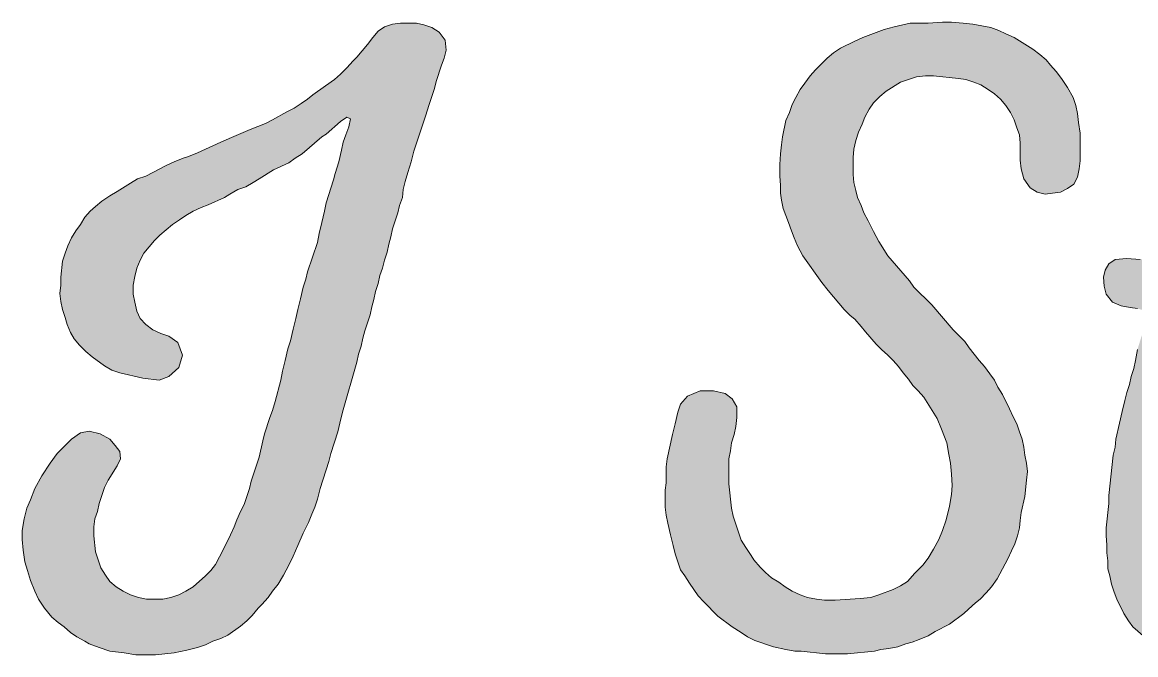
# Model space of a CAD drawing. Header units: inches. Extents: x 0.43 to 5.57, y -5.37 to -0.63.
# Drawn here: x 2.157 to 3.94, y -1.685 to -0.673 of the extents above; entities that cross this region are included whole.
import ezdxf

# ---------------------------------------------------------------- set-up
doc = ezdxf.new("R2010")
doc.units = ezdxf.units.IN
doc.header["$MEASUREMENT"] = 0
doc.layers.add('Layer 1', color=7, linetype='Continuous')

# ---------------------------------------------------------------- blocks, each defined once
blk = doc.blocks.new('block 4')
at = {"layer": 'Layer 1', "true_color": 0xd42128}
h = blk.add_hatch(color=242, dxfattribs=at)
h.dxf.hatch_style = 2
h.paths.add_polyline_path([(2.282, -1.3319), (2.2978, -1.3405), (2.3063, -1.3505), (2.3135, -1.3605), (2.3149, -1.3719), (2.3092, -1.3834), (2.2949, -1.4063), (2.2892, -1.4177), (2.2806, -1.4435), (2.2777, -1.4564), (2.2734, -1.4678), (2.272, -1.4807), (2.272, -1.495), (2.2749, -1.5208), (2.2834, -1.5466), (2.2906, -1.558), (2.2978, -1.568), (2.3078, -1.5766), (2.3192, -1.5838), (2.3307, -1.5895), (2.3436, -1.5938), (2.3564, -1.5966), (2.3822, -1.5966), (2.3951, -1.5938), (2.408, -1.5895), (2.4194, -1.5838), (2.4309, -1.5766), (2.4509, -1.5594), (2.4595, -1.5508), (2.4666, -1.5408), (2.4795, -1.5165), (2.491, -1.4936), (2.4967, -1.4807), (2.501, -1.4693), (2.5067, -1.4564), (2.5124, -1.4449), (2.521, -1.4192), (2.5239, -1.4077), (2.5368, -1.3691), (2.5425, -1.3433), (2.5454, -1.3319), (2.5539, -1.3061), (2.5582, -1.2947), (2.5625, -1.2803), (2.5711, -1.246), (2.574, -1.2317), (2.5783, -1.2145), (2.5826, -1.1959), (2.5869, -1.183), (2.5912, -1.1644), (2.5955, -1.1472), (2.5983, -1.1329), (2.6026, -1.1158), (2.6069, -1.0971), (2.6112, -1.0843), (2.6141, -1.0728), (2.6298, -1.0256), (2.6327, -1.0113), (2.637, -0.9941), (2.6413, -0.9755), (2.6441, -0.9626), (2.6556, -0.9254), (2.6584, -0.9154), (2.6642, -0.8968), (2.6684, -0.8782), (2.6713, -0.8653), (2.6756, -0.8538), (2.6799, -0.841), (2.6828, -0.8281), (2.677, -0.8252), (2.667, -0.8324), (2.6441, -0.8524), (2.637, -0.8567), (2.6055, -0.8839), (2.594, -0.891), (2.584, -0.8982), (2.5597, -0.9097), (2.5368, -0.924), (2.5268, -0.9297), (2.5153, -0.9368), (2.5024, -0.9411), (2.4895, -0.9483), (2.481, -0.954), (2.4552, -0.9655), (2.4437, -0.9698), (2.4309, -0.9755), (2.4194, -0.9826), (2.4094, -0.9898), (2.3979, -0.997), (2.3779, -1.0141), (2.3693, -1.0227), (2.3521, -1.0428), (2.3464, -1.0542), (2.3407, -1.0671), (2.3378, -1.08), (2.335, -1.0943), (2.335, -1.1086), (2.3378, -1.1215), (2.3407, -1.1358), (2.3464, -1.1472), (2.355, -1.1573), (2.3665, -1.1658), (2.3793, -1.1716), (2.3922, -1.1759), (2.4065, -1.1859), (2.4137, -1.2059), (2.408, -1.226), (2.3922, -1.2403), (2.3765, -1.246), (2.3507, -1.2431), (2.3135, -1.2345), (2.3006, -1.2302), (2.2892, -1.2231), (2.2691, -1.2088), (2.2591, -1.2002), (2.2491, -1.1902), (2.2405, -1.1802), (2.2348, -1.1701), (2.2291, -1.1573), (2.2262, -1.1458), (2.2219, -1.1329), (2.219, -1.12), (2.2176, -1.1072), (2.219, -1.0943), (2.219, -1.0814), (2.2219, -1.0556), (2.2262, -1.0428), (2.2305, -1.0313), (2.2362, -1.0184), (2.2434, -1.007), (2.2505, -0.997), (2.2577, -0.9855), (2.2663, -0.9755), (2.2749, -0.9683), (2.2849, -0.9597), (2.2978, -0.9512), (2.3092, -0.944), (2.3307, -0.9311), (2.3421, -0.924), (2.355, -0.9197), (2.3665, -0.9139), (2.3879, -0.9025), (2.4008, -0.8968), (2.4151, -0.891), (2.4237, -0.8882), (2.438, -0.8825), (2.4509, -0.8767), (2.4623, -0.871), (2.4752, -0.8653), (2.4924, -0.8581), (2.5225, -0.8452), (2.5468, -0.8352), (2.5582, -0.8295), (2.5811, -0.8166), (2.5926, -0.8109), (2.604, -0.8037), (2.6141, -0.7966), (2.6226, -0.7894), (2.6427, -0.7751), (2.657, -0.7651), (2.667, -0.7565), (2.677, -0.7465), (2.6871, -0.735), (2.6928, -0.7293), (2.71, -0.7093), (2.7185, -0.6978), (2.7271, -0.6878), (2.7371, -0.6807), (2.75, -0.6764), (2.7629, -0.6749), (2.7887, -0.6749), (2.8001, -0.6778), (2.813, -0.6821), (2.8245, -0.6892), (2.8345, -0.7021), (2.8359, -0.7179), (2.833, -0.7307), (2.8287, -0.7422), (2.8202, -0.768), (2.8173, -0.7794), (2.8087, -0.8052), (2.803, -0.8238), (2.7844, -0.8796), (2.7801, -0.8968), (2.7744, -0.9139), (2.7701, -0.9283), (2.7672, -0.9411), (2.7658, -0.954), (2.7615, -0.9669), (2.7586, -0.9784), (2.75, -1.0041), (2.7472, -1.017), (2.7443, -1.0284), (2.7414, -1.0413), (2.7371, -1.0542), (2.7343, -1.0671), (2.73, -1.0785), (2.7271, -1.0914), (2.7228, -1.1043), (2.72, -1.1172), (2.7171, -1.1286), (2.7142, -1.1415), (2.7057, -1.1673), (2.7028, -1.1787), (2.6999, -1.1916), (2.6956, -1.2045), (2.6928, -1.2174), (2.6699, -1.2975), (2.6656, -1.3147), (2.6627, -1.329), (2.6513, -1.3634), (2.6484, -1.3762), (2.6341, -1.4192), (2.6298, -1.4363), (2.6255, -1.4492), (2.6212, -1.4607), (2.6155, -1.4736), (2.6069, -1.4907), (2.5983, -1.5108), (2.5912, -1.5279), (2.584, -1.5423), (2.5754, -1.558), (2.5668, -1.5723), (2.5582, -1.5838), (2.5511, -1.5938), (2.5411, -1.6052), (2.5353, -1.611), (2.5253, -1.6224), (2.5167, -1.631), (2.5067, -1.6396), (2.4867, -1.6539), (2.4752, -1.6596), (2.4623, -1.6639), (2.4509, -1.6696), (2.438, -1.6739), (2.4208, -1.6782), (2.4008, -1.6825), (2.3707, -1.6854), (2.3393, -1.6854), (2.3207, -1.6825), (2.2978, -1.6797), (2.2806, -1.6739), (2.2648, -1.6682), (2.2577, -1.6639), (2.2448, -1.6568), (2.2348, -1.6496), (2.2248, -1.641), (2.2147, -1.6339), (2.2047, -1.6253), (2.1933, -1.611), (2.1833, -1.5966), (2.1775, -1.5838), (2.1704, -1.5666), (2.1661, -1.5508), (2.1618, -1.5365), (2.1589, -1.5179), (2.1575, -1.5008), (2.1575, -1.4864), (2.1604, -1.4678), (2.1646, -1.4507), (2.1704, -1.4378), (2.1775, -1.4192), (2.189, -1.3991), (2.2019, -1.3791), (2.2133, -1.3634), (2.2362, -1.3405), (2.2505, -1.3304), (2.2648, -1.3276)])
h = blk.add_hatch(color=242, dxfattribs=at)
h.dxf.hatch_style = 2
h.paths.add_polyline_path([(3.6403, -1.3648), (3.6374, -1.3462), (3.6288, -1.3247), (3.6217, -1.3075), (3.6002, -1.2732), (3.5916, -1.2632), (3.583, -1.2546), (3.5759, -1.2446), (3.5673, -1.2345), (3.5601, -1.2245), (3.5516, -1.2145), (3.543, -1.2059), (3.5329, -1.1973), (3.5243, -1.1887), (3.5072, -1.1687), (3.5, -1.1601), (3.49, -1.1487), (3.4828, -1.1429), (3.4728, -1.1329), (3.4471, -1.1029), (3.437, -1.09), (3.407, -1.0471), (3.3984, -1.0313), (3.3927, -1.0184), (3.3884, -1.007), (3.3841, -0.9941), (3.3755, -0.9712), (3.3726, -0.9583), (3.3712, -0.9469), (3.3712, -0.934), (3.3698, -0.9197), (3.3698, -0.9011), (3.3712, -0.8839), (3.3726, -0.8696), (3.3741, -0.8567), (3.3798, -0.8309), (3.3855, -0.8181), (3.3898, -0.8052), (3.3955, -0.7937), (3.4027, -0.7808), (3.4099, -0.7708), (3.4184, -0.7594), (3.427, -0.7494), (3.4456, -0.7307), (3.4557, -0.7222), (3.4671, -0.715), (3.49, -0.7036), (3.5029, -0.6978), (3.5372, -0.6849), (3.553, -0.6807), (3.5787, -0.6749), (3.6074, -0.6749), (3.6303, -0.6735), (3.6446, -0.6735), (3.6632, -0.6749), (3.6789, -0.6764), (3.7075, -0.6821), (3.7204, -0.6864), (3.7319, -0.6921), (3.7448, -0.6978), (3.7748, -0.7164), (3.7863, -0.725), (3.7963, -0.7336), (3.8034, -0.7422), (3.812, -0.7522), (3.8206, -0.7637), (3.8306, -0.778), (3.8392, -0.7937), (3.8435, -0.8066), (3.8464, -0.8195), (3.8478, -0.8338), (3.8507, -0.851), (3.8507, -0.8953), (3.8492, -0.9082), (3.8464, -0.9211), (3.8407, -0.9326), (3.8306, -0.9397), (3.8192, -0.9454), (3.8063, -0.9469), (3.7949, -0.9483), (3.782, -0.9454), (3.7705, -0.9383), (3.7605, -0.924), (3.7562, -0.9082), (3.7548, -0.8939), (3.7548, -0.8667), (3.7533, -0.8538), (3.7491, -0.8424), (3.7448, -0.8295), (3.739, -0.8181), (3.7319, -0.8066), (3.7233, -0.7966), (3.7133, -0.788), (3.7033, -0.7808), (3.6918, -0.7737), (3.6803, -0.7694), (3.6675, -0.7651), (3.656, -0.7637), (3.6159, -0.7594), (3.6031, -0.7594), (3.5888, -0.7608), (3.563, -0.7694), (3.5401, -0.7837), (3.5301, -0.7923), (3.5201, -0.8023), (3.5129, -0.8123), (3.5058, -0.8252), (3.5015, -0.8367), (3.4957, -0.8495), (3.4914, -0.8624), (3.4886, -0.8767), (3.4871, -0.8896), (3.4871, -0.9168), (3.4886, -0.9297), (3.4914, -0.9426), (3.4943, -0.954), (3.5, -0.9669), (3.5043, -0.9784), (3.5115, -0.9912), (3.5201, -1.0084), (3.5286, -1.0242), (3.543, -1.0471), (3.5773, -1.0871), (3.5845, -1.0971), (3.6131, -1.1258), (3.6474, -1.1658), (3.666, -1.1845), (3.6732, -1.1945), (3.689, -1.2145), (3.6975, -1.2245), (3.7061, -1.236), (3.7133, -1.246), (3.719, -1.2574), (3.7261, -1.2689), (3.7376, -1.2918), (3.7433, -1.3047), (3.7491, -1.3161), (3.7533, -1.329), (3.7576, -1.3405), (3.7605, -1.3533), (3.7619, -1.3662), (3.7648, -1.3791), (3.7662, -1.392), (3.7648, -1.4063), (3.7619, -1.4321), (3.7562, -1.4578), (3.7548, -1.4707), (3.7533, -1.4821), (3.7505, -1.495), (3.7462, -1.5079), (3.7405, -1.5194), (3.7348, -1.5322), (3.7176, -1.5637), (3.709, -1.5766), (3.7004, -1.5866), (3.6904, -1.5966), (3.6832, -1.6024), (3.6718, -1.6124), (3.6646, -1.6195), (3.6417, -1.6367), (3.6188, -1.6482), (3.6074, -1.6553), (3.5931, -1.6611), (3.5816, -1.6653), (3.5716, -1.6682), (3.5587, -1.6725), (3.5444, -1.6754), (3.5315, -1.6768), (3.5215, -1.6797), (3.4785, -1.684), (3.4428, -1.684), (3.4041, -1.6797), (3.3941, -1.6797), (3.3798, -1.6768), (3.3598, -1.6725), (3.3297, -1.6625), (3.3183, -1.6568), (3.3082, -1.6496), (3.2939, -1.641), (3.271, -1.6238), (3.2481, -1.6009), (3.2395, -1.5909), (3.2252, -1.5709), (3.2181, -1.5594), (3.2109, -1.5494), (3.2023, -1.5237), (3.1995, -1.5108), (3.1952, -1.4936), (3.1909, -1.475), (3.188, -1.4621), (3.1866, -1.4492), (3.1866, -1.422), (3.188, -1.4106), (3.188, -1.3848), (3.1894, -1.3719), (3.198, -1.3333), (3.2023, -1.3161), (3.2066, -1.2975), (3.2109, -1.2846), (3.2224, -1.2718), (3.2424, -1.2632), (3.2639, -1.2632), (3.2825, -1.2675), (3.2939, -1.276), (3.3011, -1.2889), (3.3011, -1.3061), (3.2996, -1.3204), (3.2968, -1.3333), (3.2925, -1.3462), (3.2911, -1.3591), (3.2882, -1.3719), (3.2882, -1.412), (3.2925, -1.4507), (3.2953, -1.4635), (3.3082, -1.5022), (3.3154, -1.5136), (3.324, -1.5265), (3.3283, -1.5337), (3.3383, -1.5451), (3.3469, -1.5537), (3.3569, -1.5623), (3.3684, -1.5695), (3.3784, -1.5766), (3.3898, -1.5838), (3.4027, -1.5895), (3.4142, -1.5938), (3.4285, -1.5966), (3.4413, -1.5981), (3.4585, -1.5981), (3.4986, -1.5952), (3.5158, -1.5938), (3.5286, -1.5895), (3.5516, -1.5809), (3.563, -1.5752), (3.5744, -1.568), (3.5859, -1.5551), (3.5988, -1.5423), (3.6074, -1.5308), (3.6159, -1.5165), (3.6245, -1.5008), (3.6303, -1.4864), (3.636, -1.4693), (3.6417, -1.4478), (3.6446, -1.4292), (3.646, -1.4149), (3.6446, -1.3963), (3.6432, -1.3791)])
h = blk.add_hatch(color=242, dxfattribs=at)
h.dxf.hatch_style = 2
h.paths.add_polyline_path([(4.3545, -1.3576), (4.3545, -1.3734), (4.3488, -1.3877), (4.3316, -1.4192), (4.3259, -1.4321), (4.3201, -1.4435), (4.3058, -1.4664), (4.3001, -1.4764), (4.2929, -1.4879), (4.2815, -1.5093), (4.2758, -1.5194), (4.2672, -1.5322), (4.25, -1.5523), (4.2428, -1.5637), (4.2357, -1.5737), (4.2271, -1.5838), (4.1999, -1.611), (4.1799, -1.6267), (4.1598, -1.6439), (4.1484, -1.6525), (4.1326, -1.6611), (4.1155, -1.6682), (4.1026, -1.6739), (4.0897, -1.6782), (4.0783, -1.6811), (4.0654, -1.6825), (4.0253, -1.6825), (4.0124, -1.6811), (3.9995, -1.6782), (3.9824, -1.6725), (3.9666, -1.6653), (3.9552, -1.6582), (3.9351, -1.641), (3.928, -1.631), (3.9208, -1.6195), (3.9094, -1.5966), (3.9051, -1.5852), (3.9008, -1.5723), (3.8979, -1.5594), (3.8951, -1.548), (3.8951, -1.5351), (3.8936, -1.5222), (3.8936, -1.5093), (3.8922, -1.495), (3.8922, -1.4821), (3.8965, -1.4435), (3.8965, -1.4306), (3.9036, -1.3662), (3.9065, -1.3533), (3.9079, -1.3405), (3.9137, -1.3147), (3.918, -1.2961), (3.9223, -1.2789), (3.9251, -1.266), (3.9294, -1.2531), (3.9323, -1.2403), (3.9366, -1.2274), (3.9394, -1.2145), (3.9423, -1.1973), (3.948, -1.1787), (3.9566, -1.153), (3.9566, -1.1415), (3.9523, -1.1344), (3.9423, -1.1315), (3.9308, -1.1301), (3.9165, -1.1272), (3.9022, -1.1215), (3.8922, -1.1086), (3.8893, -1.0957), (3.8879, -1.0814), (3.8908, -1.07), (3.8965, -1.0599), (3.9065, -1.0528), (3.9251, -1.0513), (3.9466, -1.0528), (3.9681, -1.0528), (3.9824, -1.0485), (3.9881, -1.0385), (3.991, -1.0242), (3.9938, -1.0127), (3.9981, -0.9998), (4.0038, -0.9884), (4.0095, -0.9755), (4.0139, -0.964), (4.0224, -0.9383), (4.0282, -0.9125), (4.0325, -0.8996), (4.0382, -0.8882), (4.0468, -0.8624), (4.0511, -0.851), (4.0568, -0.8381), (4.0611, -0.8252), (4.0654, -0.8138), (4.0697, -0.8009), (4.0754, -0.7894), (4.0811, -0.7765), (4.084, -0.7651), (4.0883, -0.7522), (4.094, -0.7393), (4.1011, -0.7293), (4.1126, -0.7222), (4.1255, -0.7193), (4.1398, -0.7207), (4.157, -0.7236), (4.1756, -0.7279), (4.1885, -0.735), (4.1999, -0.7451), (4.2042, -0.7608), (4.2014, -0.7737), (4.1942, -0.7923), (4.1856, -0.8123), (4.1784, -0.8309), (4.1742, -0.8452), (4.1713, -0.8538), (4.167, -0.8681), (4.1512, -0.9154), (4.1469, -0.9268), (4.1427, -0.9397), (4.1369, -0.9583), (4.1284, -0.9798), (4.1183, -1.0098), (4.1155, -1.0227), (4.1098, -1.0342), (4.1054, -1.0456), (4.1054, -1.0556), (4.114, -1.0628), (4.1298, -1.0657), (4.1441, -1.0657), (4.1684, -1.0642), (4.1885, -1.0628), (4.2328, -1.0628), (4.2514, -1.0642), (4.2615, -1.0728), (4.2643, -1.0886), (4.2643, -1.1072), (4.26, -1.12), (4.2529, -1.1301), (4.2428, -1.1372), (4.23, -1.1415), (4.2171, -1.1444), (4.2028, -1.1458), (4.1641, -1.1472), (4.1484, -1.1472), (4.1355, -1.1458), (4.0826, -1.1458), (4.074, -1.1515), (4.0697, -1.163), (4.064, -1.1802), (4.0582, -1.2031), (4.0525, -1.2274), (4.0453, -1.2503), (4.0396, -1.2746), (4.0339, -1.2975), (4.0296, -1.3176), (4.0282, -1.3261), (4.0239, -1.3462), (4.0196, -1.3619), (4.0153, -1.3762), (4.0095, -1.402), (4.0081, -1.4192), (4.0053, -1.4378), (4.0024, -1.4635), (4.0024, -1.5036), (4.0053, -1.5222), (4.0081, -1.5394), (4.0124, -1.5523), (4.0182, -1.5652), (4.0253, -1.5752), (4.041, -1.5852), (4.0611, -1.5938), (4.0768, -1.5966), (4.0911, -1.5966), (4.1069, -1.5938), (4.1412, -1.5766), (4.1813, -1.5423), (4.1913, -1.5322), (4.1985, -1.5237), (4.2128, -1.505), (4.2314, -1.4821), (4.2385, -1.4721), (4.2443, -1.4607), (4.2514, -1.4492), (4.26, -1.4378), (4.2672, -1.4278), (4.2743, -1.4163), (4.2801, -1.4049), (4.2843, -1.392), (4.2915, -1.3777), (4.2987, -1.3662), (4.3073, -1.3519), (4.3244, -1.3405), (4.343, -1.3433)])
at = {"layer": 'Layer 1', "lineweight": 0}
for points in [[(2.282, -1.3319), (2.2978, -1.3405), (2.3063, -1.3505), (2.3135, -1.3605), (2.3149, -1.3719), (2.3092, -1.3834), (2.2949, -1.4063), (2.2892, -1.4177), (2.2806, -1.4435), (2.2777, -1.4564), (2.2734, -1.4678), (2.272, -1.4807), (2.272, -1.495), (2.2749, -1.5208), (2.2834, -1.5466), (2.2906, -1.558), (2.2978, -1.568), (2.3078, -1.5766), (2.3192, -1.5838), (2.3307, -1.5895), (2.3436, -1.5938), (2.3564, -1.5966), (2.3822, -1.5966), (2.3951, -1.5938), (2.408, -1.5895), (2.4194, -1.5838), (2.4309, -1.5766), (2.4509, -1.5594), (2.4595, -1.5508), (2.4666, -1.5408), (2.4795, -1.5165), (2.491, -1.4936), (2.4967, -1.4807), (2.501, -1.4693), (2.5067, -1.4564), (2.5124, -1.4449), (2.521, -1.4192), (2.5239, -1.4077), (2.5368, -1.3691), (2.5425, -1.3433), (2.5454, -1.3319), (2.5539, -1.3061), (2.5582, -1.2947), (2.5625, -1.2803), (2.5711, -1.246), (2.574, -1.2317), (2.5783, -1.2145), (2.5826, -1.1959), (2.5869, -1.183), (2.5912, -1.1644), (2.5955, -1.1472), (2.5983, -1.1329), (2.6026, -1.1158), (2.6069, -1.0971), (2.6112, -1.0843), (2.6141, -1.0728), (2.6298, -1.0256), (2.6327, -1.0113), (2.637, -0.9941), (2.6413, -0.9755), (2.6441, -0.9626), (2.6556, -0.9254), (2.6584, -0.9154), (2.6642, -0.8968), (2.6684, -0.8782), (2.6713, -0.8653), (2.6756, -0.8538), (2.6799, -0.841), (2.6828, -0.8281), (2.677, -0.8252), (2.667, -0.8324), (2.6441, -0.8524), (2.637, -0.8567), (2.6055, -0.8839), (2.594, -0.891), (2.584, -0.8982), (2.5597, -0.9097), (2.5368, -0.924), (2.5268, -0.9297), (2.5153, -0.9368), (2.5024, -0.9411), (2.4895, -0.9483), (2.481, -0.954), (2.4552, -0.9655), (2.4437, -0.9698), (2.4309, -0.9755), (2.4194, -0.9826), (2.4094, -0.9898), (2.3979, -0.997), (2.3779, -1.0141), (2.3693, -1.0227), (2.3521, -1.0428), (2.3464, -1.0542), (2.3407, -1.0671), (2.3378, -1.08), (2.335, -1.0943), (2.335, -1.1086), (2.3378, -1.1215), (2.3407, -1.1358), (2.3464, -1.1472), (2.355, -1.1573), (2.3665, -1.1658), (2.3793, -1.1716), (2.3922, -1.1759), (2.4065, -1.1859), (2.4137, -1.2059), (2.408, -1.226), (2.3922, -1.2403), (2.3765, -1.246), (2.3507, -1.2431), (2.3135, -1.2345), (2.3006, -1.2302), (2.2892, -1.2231), (2.2691, -1.2088), (2.2591, -1.2002), (2.2491, -1.1902), (2.2405, -1.1802), (2.2348, -1.1701), (2.2291, -1.1573), (2.2262, -1.1458), (2.2219, -1.1329), (2.219, -1.12), (2.2176, -1.1072), (2.219, -1.0943), (2.219, -1.0814), (2.2219, -1.0556), (2.2262, -1.0428), (2.2305, -1.0313), (2.2362, -1.0184), (2.2434, -1.007), (2.2505, -0.997), (2.2577, -0.9855), (2.2663, -0.9755), (2.2749, -0.9683), (2.2849, -0.9597), (2.2978, -0.9512), (2.3092, -0.944), (2.3307, -0.9311), (2.3421, -0.924), (2.355, -0.9197), (2.3665, -0.9139), (2.3879, -0.9025), (2.4008, -0.8968), (2.4151, -0.891), (2.4237, -0.8882), (2.438, -0.8825), (2.4509, -0.8767), (2.4623, -0.871), (2.4752, -0.8653), (2.4924, -0.8581), (2.5225, -0.8452), (2.5468, -0.8352), (2.5582, -0.8295), (2.5811, -0.8166), (2.5926, -0.8109), (2.604, -0.8037), (2.6141, -0.7966), (2.6226, -0.7894), (2.6427, -0.7751), (2.657, -0.7651), (2.667, -0.7565), (2.677, -0.7465), (2.6871, -0.735), (2.6928, -0.7293), (2.71, -0.7093), (2.7185, -0.6978), (2.7271, -0.6878), (2.7371, -0.6807), (2.75, -0.6764), (2.7629, -0.6749), (2.7887, -0.6749), (2.8001, -0.6778), (2.813, -0.6821), (2.8245, -0.6892), (2.8345, -0.7021), (2.8359, -0.7179), (2.833, -0.7307), (2.8287, -0.7422), (2.8202, -0.768), (2.8173, -0.7794), (2.8087, -0.8052), (2.803, -0.8238), (2.7844, -0.8796), (2.7801, -0.8968), (2.7744, -0.9139), (2.7701, -0.9283), (2.7672, -0.9411), (2.7658, -0.954), (2.7615, -0.9669), (2.7586, -0.9784), (2.75, -1.0041), (2.7472, -1.017), (2.7443, -1.0284), (2.7414, -1.0413), (2.7371, -1.0542), (2.7343, -1.0671), (2.73, -1.0785), (2.7271, -1.0914), (2.7228, -1.1043), (2.72, -1.1172), (2.7171, -1.1286), (2.7142, -1.1415), (2.7057, -1.1673), (2.7028, -1.1787), (2.6999, -1.1916), (2.6956, -1.2045), (2.6928, -1.2174), (2.6699, -1.2975), (2.6656, -1.3147), (2.6627, -1.329), (2.6513, -1.3634), (2.6484, -1.3762), (2.6341, -1.4192), (2.6298, -1.4363), (2.6255, -1.4492), (2.6212, -1.4607), (2.6155, -1.4736), (2.6069, -1.4907), (2.5983, -1.5108), (2.5912, -1.5279), (2.584, -1.5423), (2.5754, -1.558), (2.5668, -1.5723), (2.5582, -1.5838), (2.5511, -1.5938), (2.5411, -1.6052), (2.5353, -1.611), (2.5253, -1.6224), (2.5167, -1.631), (2.5067, -1.6396), (2.4867, -1.6539), (2.4752, -1.6596), (2.4623, -1.6639), (2.4509, -1.6696), (2.438, -1.6739), (2.4208, -1.6782), (2.4008, -1.6825), (2.3707, -1.6854), (2.3393, -1.6854), (2.3207, -1.6825), (2.2978, -1.6797), (2.2806, -1.6739), (2.2648, -1.6682), (2.2577, -1.6639), (2.2448, -1.6568), (2.2348, -1.6496), (2.2248, -1.641), (2.2147, -1.6339), (2.2047, -1.6253), (2.1933, -1.611), (2.1833, -1.5966), (2.1775, -1.5838), (2.1704, -1.5666), (2.1661, -1.5508), (2.1618, -1.5365), (2.1589, -1.5179), (2.1575, -1.5008), (2.1575, -1.4864), (2.1604, -1.4678), (2.1646, -1.4507), (2.1704, -1.4378), (2.1775, -1.4192), (2.189, -1.3991), (2.2019, -1.3791), (2.2133, -1.3634), (2.2362, -1.3405), (2.2505, -1.3304), (2.2648, -1.3276), (2.282, -1.3319)], [(3.6403, -1.3648), (3.6374, -1.3462), (3.6288, -1.3247), (3.6217, -1.3075), (3.6002, -1.2732), (3.5916, -1.2632), (3.583, -1.2546), (3.5759, -1.2446), (3.5673, -1.2345), (3.5601, -1.2245), (3.5516, -1.2145), (3.543, -1.2059), (3.5329, -1.1973), (3.5243, -1.1887), (3.5072, -1.1687), (3.5, -1.1601), (3.49, -1.1487), (3.4828, -1.1429), (3.4728, -1.1329), (3.4471, -1.1029), (3.437, -1.09), (3.407, -1.0471), (3.3984, -1.0313), (3.3927, -1.0184), (3.3884, -1.007), (3.3841, -0.9941), (3.3755, -0.9712), (3.3726, -0.9583), (3.3712, -0.9469), (3.3712, -0.934), (3.3698, -0.9197), (3.3698, -0.9011), (3.3712, -0.8839), (3.3726, -0.8696), (3.3741, -0.8567), (3.3798, -0.8309), (3.3855, -0.8181), (3.3898, -0.8052), (3.3955, -0.7937), (3.4027, -0.7808), (3.4099, -0.7708), (3.4184, -0.7594), (3.427, -0.7494), (3.4456, -0.7307), (3.4557, -0.7222), (3.4671, -0.715), (3.49, -0.7036), (3.5029, -0.6978), (3.5372, -0.6849), (3.553, -0.6807), (3.5787, -0.6749), (3.6074, -0.6749), (3.6303, -0.6735), (3.6446, -0.6735), (3.6632, -0.6749), (3.6789, -0.6764), (3.7075, -0.6821), (3.7204, -0.6864), (3.7319, -0.6921), (3.7448, -0.6978), (3.7748, -0.7164), (3.7863, -0.725), (3.7963, -0.7336), (3.8034, -0.7422), (3.812, -0.7522), (3.8206, -0.7637), (3.8306, -0.778), (3.8392, -0.7937), (3.8435, -0.8066), (3.8464, -0.8195), (3.8478, -0.8338), (3.8507, -0.851), (3.8507, -0.8953), (3.8492, -0.9082), (3.8464, -0.9211), (3.8407, -0.9326), (3.8306, -0.9397), (3.8192, -0.9454), (3.8063, -0.9469), (3.7949, -0.9483), (3.782, -0.9454), (3.7705, -0.9383), (3.7605, -0.924), (3.7562, -0.9082), (3.7548, -0.8939), (3.7548, -0.8667), (3.7533, -0.8538), (3.7491, -0.8424), (3.7448, -0.8295), (3.739, -0.8181), (3.7319, -0.8066), (3.7233, -0.7966), (3.7133, -0.788), (3.7033, -0.7808), (3.6918, -0.7737), (3.6803, -0.7694), (3.6675, -0.7651), (3.656, -0.7637), (3.6159, -0.7594), (3.6031, -0.7594), (3.5888, -0.7608), (3.563, -0.7694), (3.5401, -0.7837), (3.5301, -0.7923), (3.5201, -0.8023), (3.5129, -0.8123), (3.5058, -0.8252), (3.5015, -0.8367), (3.4957, -0.8495), (3.4914, -0.8624), (3.4886, -0.8767), (3.4871, -0.8896), (3.4871, -0.9168), (3.4886, -0.9297), (3.4914, -0.9426), (3.4943, -0.954), (3.5, -0.9669), (3.5043, -0.9784), (3.5115, -0.9912), (3.5201, -1.0084), (3.5286, -1.0242), (3.543, -1.0471), (3.5773, -1.0871), (3.5845, -1.0971), (3.6131, -1.1258), (3.6474, -1.1658), (3.666, -1.1845), (3.6732, -1.1945), (3.689, -1.2145), (3.6975, -1.2245), (3.7061, -1.236), (3.7133, -1.246), (3.719, -1.2574), (3.7261, -1.2689), (3.7376, -1.2918), (3.7433, -1.3047), (3.7491, -1.3161), (3.7533, -1.329), (3.7576, -1.3405), (3.7605, -1.3533), (3.7619, -1.3662), (3.7648, -1.3791), (3.7662, -1.392), (3.7648, -1.4063), (3.7619, -1.4321), (3.7562, -1.4578), (3.7548, -1.4707), (3.7533, -1.4821), (3.7505, -1.495), (3.7462, -1.5079), (3.7405, -1.5194), (3.7348, -1.5322), (3.7176, -1.5637), (3.709, -1.5766), (3.7004, -1.5866), (3.6904, -1.5966), (3.6832, -1.6024), (3.6718, -1.6124), (3.6646, -1.6195), (3.6417, -1.6367), (3.6188, -1.6482), (3.6074, -1.6553), (3.5931, -1.6611), (3.5816, -1.6653), (3.5716, -1.6682), (3.5587, -1.6725), (3.5444, -1.6754), (3.5315, -1.6768), (3.5215, -1.6797), (3.4785, -1.684), (3.4428, -1.684), (3.4041, -1.6797), (3.3941, -1.6797), (3.3798, -1.6768), (3.3598, -1.6725), (3.3297, -1.6625), (3.3183, -1.6568), (3.3082, -1.6496), (3.2939, -1.641), (3.271, -1.6238), (3.2481, -1.6009), (3.2395, -1.5909), (3.2252, -1.5709), (3.2181, -1.5594), (3.2109, -1.5494), (3.2023, -1.5237), (3.1995, -1.5108), (3.1952, -1.4936), (3.1909, -1.475), (3.188, -1.4621), (3.1866, -1.4492), (3.1866, -1.422), (3.188, -1.4106), (3.188, -1.3848), (3.1894, -1.3719), (3.198, -1.3333), (3.2023, -1.3161), (3.2066, -1.2975), (3.2109, -1.2846), (3.2224, -1.2718), (3.2424, -1.2632), (3.2639, -1.2632), (3.2825, -1.2675), (3.2939, -1.276), (3.3011, -1.2889), (3.3011, -1.3061), (3.2996, -1.3204), (3.2968, -1.3333), (3.2925, -1.3462), (3.2911, -1.3591), (3.2882, -1.3719), (3.2882, -1.412), (3.2925, -1.4507), (3.2953, -1.4635), (3.3082, -1.5022), (3.3154, -1.5136), (3.324, -1.5265), (3.3283, -1.5337), (3.3383, -1.5451), (3.3469, -1.5537), (3.3569, -1.5623), (3.3684, -1.5695), (3.3784, -1.5766), (3.3898, -1.5838), (3.4027, -1.5895), (3.4142, -1.5938), (3.4285, -1.5966), (3.4413, -1.5981), (3.4585, -1.5981), (3.4986, -1.5952), (3.5158, -1.5938), (3.5286, -1.5895), (3.5516, -1.5809), (3.563, -1.5752), (3.5744, -1.568), (3.5859, -1.5551), (3.5988, -1.5423), (3.6074, -1.5308), (3.6159, -1.5165), (3.6245, -1.5008), (3.6303, -1.4864), (3.636, -1.4693), (3.6417, -1.4478), (3.6446, -1.4292), (3.646, -1.4149), (3.6446, -1.3963), (3.6432, -1.3791), (3.6403, -1.3648)], [(3.9552, -1.6582), (3.9351, -1.641), (3.928, -1.631), (3.9208, -1.6195), (3.9094, -1.5966), (3.9051, -1.5852), (3.9008, -1.5723), (3.8979, -1.5594), (3.8951, -1.548), (3.8951, -1.5351), (3.8936, -1.5222), (3.8936, -1.5093), (3.8922, -1.495), (3.8922, -1.4821), (3.8965, -1.4435), (3.8965, -1.4306), (3.9036, -1.3662), (3.9065, -1.3533), (3.9079, -1.3405), (3.9137, -1.3147), (3.918, -1.2961), (3.9223, -1.2789), (3.9251, -1.266), (3.9294, -1.2531), (3.9323, -1.2403), (3.9366, -1.2274), (3.9394, -1.2145), (3.9423, -1.1973)], [(3.9423, -1.1315), (3.9308, -1.1301), (3.9165, -1.1272), (3.9022, -1.1215), (3.8922, -1.1086), (3.8893, -1.0957), (3.8879, -1.0814), (3.8908, -1.07), (3.8965, -1.0599), (3.9065, -1.0528), (3.9251, -1.0513), (3.9466, -1.0528)]]:
    blk.add_lwpolyline(points, dxfattribs=at)
blk = doc.blocks.new('block 2')
at = {"layer": 'Layer 1'}
blk.add_blockref('block 4', (0, 0), dxfattribs=at)

msp = doc.modelspace()

# ---------------------------------------------------------------- block references
at = {"layer": 'Layer 1'}
msp.add_blockref('block 2', (0, 0), dxfattribs=at)

doc.saveas('drawing.dxf')
